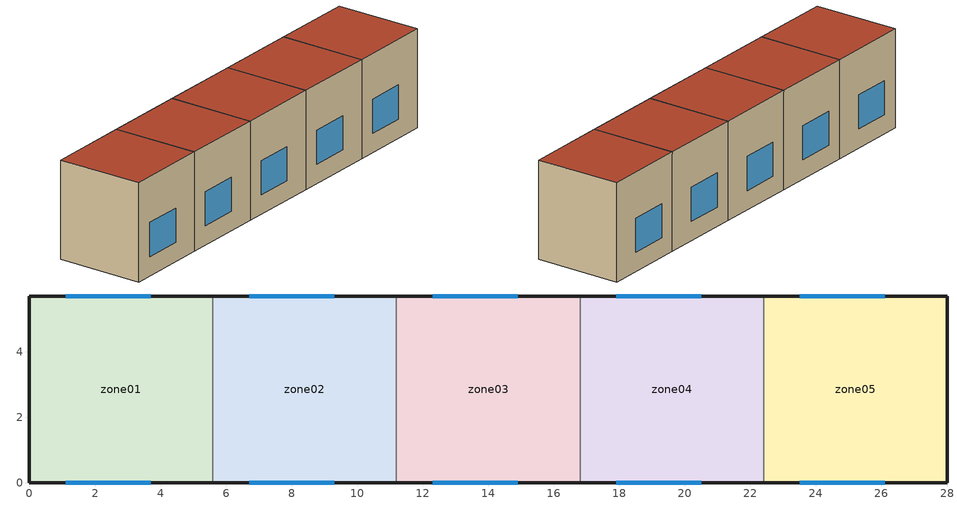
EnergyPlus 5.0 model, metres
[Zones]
zone01
 floor ground (GROUND_FLOOR): 0,0 0,5.7 5.6,5.7 5.6,0 z0
 wall outside (EXT_WALL): 5.6,5.7 0,5.7 0,0 5.6,0 z0:6.4
 wall to zone02 (ADJ_WALL): 5.6,0 5.6,5.7 z0:6.4
 window (EXT_WINDOW1): 1.1,0 3.7,0 / 3.7,5.7 1.1,5.7 z1.25:3.45
 roof outside (EXT_ROOF): 5.6,0 5.6,5.7 0,5.7 0,0 z6.4
zone02
 floor ground (GROUND_FLOOR): 5.6,0 5.6,5.7 11.2,5.7 11.2,0 z0
 wall outside (EXT_WALL): 11.2,5.7 5.6,5.7 / 5.6,0 11.2,0 z0:6.4
 wall to zone03 (ADJ_WALL): 11.2,0 11.2,5.7 z0:6.4
 wall to zone01 (ADJ_WALL): 5.6,5.7 5.6,0 z0:6.4
 window (EXT_WINDOW1): 6.7,0 9.3,0 / 9.3,5.7 6.7,5.7 z1.25:3.45
 roof outside (EXT_ROOF): 11.2,0 11.2,5.7 5.6,5.7 5.6,0 z6.4
zone03
 floor ground (GROUND_FLOOR): 11.2,0 11.2,5.7 16.8,5.7 16.8,0 z0
 wall outside (EXT_WALL): 16.8,5.7 11.2,5.7 / 11.2,0 16.8,0 z0:6.4
 wall to zone04 (ADJ_WALL): 16.8,0 16.8,5.7 z0:6.4
 wall to zone02 (ADJ_WALL): 11.2,5.7 11.2,0 z0:6.4
 window (EXT_WINDOW1): 12.3,0 14.9,0 / 14.9,5.7 12.3,5.7 z1.25:3.45
 roof outside (EXT_ROOF): 16.8,0 16.8,5.7 11.2,5.7 11.2,0 z6.4
zone04
 floor ground (GROUND_FLOOR): 16.8,0 16.8,5.7 22.4,5.7 22.4,0 z0
 wall outside (EXT_WALL): 22.4,5.7 16.8,5.7 / 16.8,0 22.4,0 z0:6.4
 wall to zone05 (ADJ_WALL): 22.4,0 22.4,5.7 z0:6.4
 wall to zone03 (ADJ_WALL): 16.8,5.7 16.8,0 z0:6.4
 window (EXT_WINDOW1): 17.9,0 20.5,0 / 20.5,5.7 17.9,5.7 z1.25:3.45
 roof outside (EXT_ROOF): 22.4,0 22.4,5.7 16.8,5.7 16.8,0 z6.4
zone05
 floor ground (GROUND_FLOOR): 22.4,0 22.4,5.7 28,5.7 28,0 z0
 wall outside (EXT_WALL): 22.4,0 28,0 28,5.7 22.4,5.7 z0:6.4
 wall to zone04 (ADJ_WALL): 22.4,5.7 22.4,0 z0:6.4
 window (EXT_WINDOW1): 23.5,0 26.1,0 / 26.1,5.7 23.5,5.7 z1.25:3.45
 roof outside (EXT_ROOF): 28,0 28,5.7 22.4,5.7 22.4,0 z6.4
[Building]
zone03: North Axis {deg}=0; Terrain=City; Loads Convergence Tolerance Value=0; Temperature Convergence Tolerance Value {deltaC}=0; Solar Distribution=FullInteriorAndExterior; Maximum Number of Warmup Days=0
[Site:Location]
not used: Latitude {deg}=0; Longitude {deg}=0; Time Zone {hr}=0; Elevation {m}=0
[Construction]
GROUND_FLOOR; EXT_WALL; EXT_ROOF; ADJ_WALL; EXT_WINDOW1: 
[WindowProperty:ShadingControl]
ESHADE=0; ISHADE=INPUT 1*MAX_ISHADE : SHADECNTRL=ISHADE_INTERNAL
[SurfaceProperty:OtherSideCoefficients]
BOUNDARY=IDENTICAL; BOUNDARY=INPUT 1*TBOUNDARY; BOUNDARY=INPUT 1*TBOUNDARY_2; BOUNDARY=INPUT 1*TBOUNDARY_3; BOUNDARY=INPUT 1*TGROUND; BOUNDARY=20; BOUNDARY=15
[Zone]
zone01; zone02; zone03; zone04; zone05: 0, 0, 0, 0, , 1
